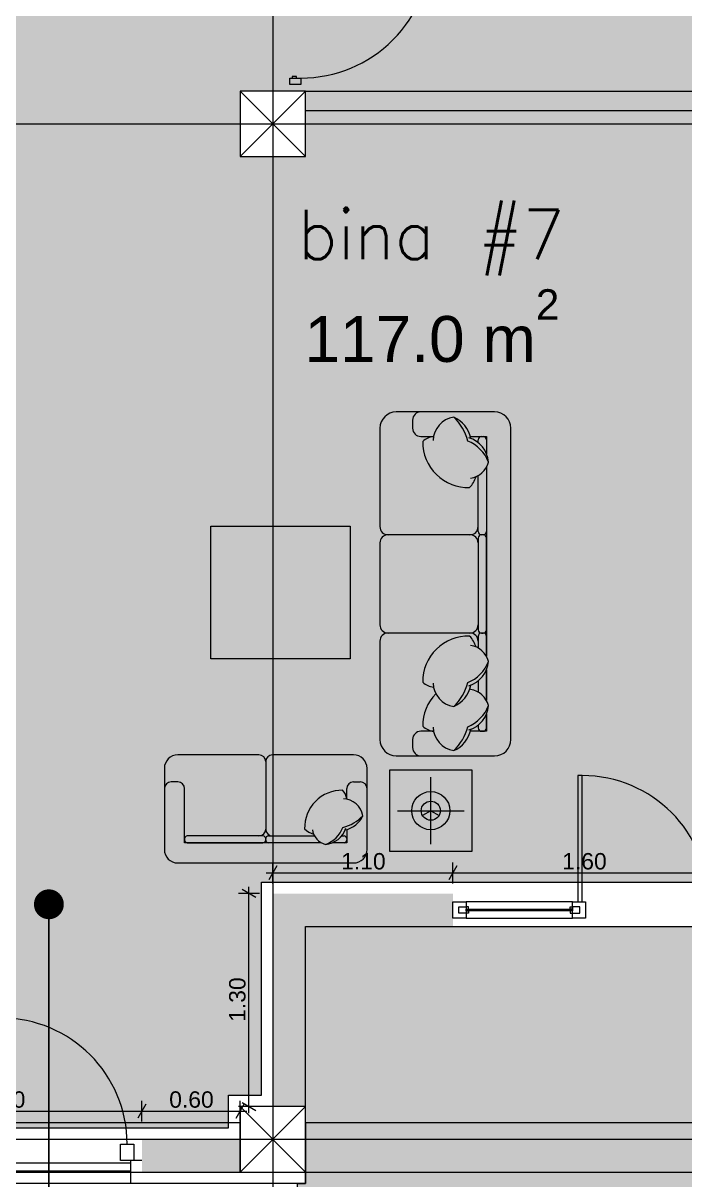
# Model space of a CAD drawing. Header units: millimetres. Extents: x 475616349 to 476941521, y 4620115302 to 4621446928.
# Drawn here: x 476530713 to 476534754, y 4620516858 to 4620523921 of the extents above; entities that cross this region are included whole.
import ezdxf

# ---------------------------------------------------------------- set-up
doc = ezdxf.new("R2010")
doc.units = ezdxf.units.MM
doc.header["$MEASUREMENT"] = 0
doc.set_wipeout_variables(frame=1)
doc.linetypes.add('Wipeout_Contour', pattern=[1000, 0, -1000])
for name, color, linetype, lineweight in [('2D Drafting - General_Pen_No__1_Pen_No__7', 7, 'Continuous', 0), ('2D Drafting - General_Pen_No__250_Pen_No__2_Pen_No__7', 7, 'Continuous', 0), ('2D Drafting - General_Pen_No__250_Pen_No__7_Pen_No__250', 7, 'Continuous', 0), ('2D Drafting - General_Pen_No__250_Pen_No__7_Pen_No__7', 7, 'Continuous', 0), ('2D Drafting - General_Pen_No__7_Pen_No__250', 7, 'Continuous', 0), ('2D Drafting - General_Pen_No__7_Pen_No__7_Pen_No__7', 7, 'Continuous', 0), ('Annotation - Text_Pen_No__7_Pen_No__142', 142, 'Continuous', 0), ('Doors_Pen_No__7_Pen_No__7_Pen_No__7', 7, 'Continuous', 0), ('G-Anno-Nplt_Pen_No__142', 142, 'Continuous', 0), ('G-Anno-Nplt_Pen_No__151', 151, 'Continuous', 0), ('G-Anno-Nplt_Pen_No__255', 255, 'Continuous', 0), ('G-Anno-Nplt_Pen_No__4', 7, 'Continuous', 0), ('kar-panjara_Pen_No__7_Pen_No__7_Pen_No__7', 7, 'Continuous', 0), ('New_0_Pen_No__7', 7, 'Continuous', 0), ('New_2D Drafting - General_Pen_No__2_Pen_No__250', 7, 'Continuous', 0), ('New_reg_nak_Pen_No__250', 7, 'Continuous', 0), ('New_reg_nak_Pen_No__7', 7, 'Continuous', 0), ('New_zoma_Pen_No__1', 1, 'Continuous', 0), ('New_zoma_Pen_No__4', 7, 'Continuous', 0), ('New_zoma_Pen_No__7', 7, 'Continuous', 0), ('zoma_Pen_No__5_Pen_No__5', 5, 'Continuous', 0)]:
    doc.layers.add(name, color=color, linetype=linetype, lineweight=lineweight)
doc.layers.add('New_zoma', color=7, linetype='Continuous')
doc.styles.add('GENERATED_STYLE_1', font='arial.ttf')
doc.dimstyles.new('GENERATED_STYLE__18', dxfattribs={"dimtxt": 100, "dimasz": 64.421331, "dimexe": 0.18, "dimexo": 3, "dimgap": 0.09, "dimtad": 1, "dimtih": 1, "dimtoh": 1, "dimlfac": 0.001, "dimzin": 0, "dimdsep": 46, "dimtxsty": 'GENERATED_STYLE_1', "dimblk": 'ARROWHEAD_2', "dimblk1": 'ARROWHEAD_2', "dimblk2": 'ARROWHEAD_2', "dimcen": 0.09, "dimclrd": 7, "dimclre": 7, "dimclrt": 7, "dimadec": 0, "dimazin": 0, "dimtfac": 1, "dimtdec": 4, "dimtmove": 0, "dimatfit": 3, "dimfxl": 1, "dimtolj": 1, "dimtzin": 0, "dimarcsym": 0})
doc.dimstyles.new('GENERATED_STYLE__19', dxfattribs={"dimtxt": 100, "dimasz": 64.421331, "dimexe": 0.18, "dimexo": 3, "dimgap": 0.09, "dimtad": 1, "dimlfac": 0.001, "dimzin": 0, "dimdsep": 46, "dimtxsty": 'GENERATED_STYLE_1', "dimblk": 'ARROWHEAD_2', "dimblk1": 'ARROWHEAD_2', "dimblk2": 'ARROWHEAD_2', "dimcen": 0.09, "dimclrd": 7, "dimclre": 7, "dimclrt": 7, "dimadec": 0, "dimazin": 0, "dimtfac": 1, "dimtdec": 4, "dimtmove": 0, "dimatfit": 3, "dimfxl": 1, "dimtolj": 1, "dimtzin": 0, "dimarcsym": 0})
doc.dimstyles.new('GENERATED_STYLE__47', dxfattribs={"dimtxt": 0.18, "dimasz": 364.8, "dimexe": 0.18, "dimexo": 0.0625, "dimgap": 0.09, "dimtad": 0, "dimtih": 1, "dimtoh": 1, "dimdec": 4, "dimzin": 0, "dimdsep": 46, "dimcen": 0.09, "dimadec": 0, "dimazin": 0, "dimtfac": 1, "dimtdec": 4, "dimtmove": 0, "dimatfit": 3, "dimldrblk": 'ARROWHEAD_11', "dimfxl": 1, "dimtolj": 1, "dimtzin": 0, "dimarcsym": 0})
doc.dimstyles.new('GENERATED_STYLE__53', dxfattribs={"dimtxt": 279.999995, "dimasz": 64.421331, "dimexe": 0.18, "dimexo": 3, "dimgap": 0.09, "dimtad": 1, "dimlfac": 0.001, "dimzin": 0, "dimdsep": 46, "dimtxsty": 'GENERATED_STYLE_1', "dimblk": 'ARROWHEAD_2', "dimblk1": 'ARROWHEAD_2', "dimblk2": 'ARROWHEAD_2', "dimcen": 0.09, "dimclrd": 1, "dimclre": 1, "dimclrt": 1, "dimadec": 0, "dimazin": 0, "dimtfac": 1, "dimtdec": 4, "dimtmove": 2, "dimatfit": 3, "dimfxl": 1, "dimtolj": 1, "dimtzin": 0, "dimarcsym": 0})

# ---------------------------------------------------------------- blocks, each defined once
blk = doc.blocks.new('*D1954', base_point=(476577134.1, 4620325125.7))
at = {"layer": 'New_zoma_Pen_No__4', "color": 7, "linetype": 'Continuous', "lineweight": 0, "transparency": 16777216}
for p, q in [((476529738.4, 4620517213.5), (476529738.4, 4620517340.6)), ((476531438.4, 4620517213.5), (476531438.4, 4620517340.6)), ((476529762.8, 4620517319.5), (476529713.9, 4620517234.7)), ((476529738.4, 4620517277.1), (476531438.4, 4620517277.1)), ((476531462.8, 4620517319.5), (476531413.9, 4620517234.7))]:
    blk.add_line(p, q, dxfattribs=at)
at = {"layer": 'New_zoma_Pen_No__7', "color": 7, "lineweight": 0, "transparency": 16777216, "insert": (476530455.3, 4620517297.1), "char_height": 100, "attachment_point": 7, "style": 'GENERATED_STYLE_1'}
blk.add_mtext('\\A1;{\\pql;\\fArial|b0|i0|c0|p34;1.70}', dxfattribs=at)
blk = doc.blocks.new('ARROWHEAD_2')
at = {"color": 0, "linetype": 'Continuous', "lineweight": 0}
for p, q in [((0, 0), (-1, 0)), ((-0.38, -0.66), (0.38, 0.66))]:
    blk.add_line(p, q, dxfattribs=at)
blk = doc.blocks.new('*D1955', base_point=(476577134.1, 4620325125.7))
at = {"layer": 'New_zoma_Pen_No__4', "color": 7, "linetype": 'Continuous', "lineweight": 0, "transparency": 16777216}
for p, q in [((476531438.4, 4620517213.5), (476531438.4, 4620517340.6)), ((476532038.4, 4620517213.5), (476532038.4, 4620517340.6)), ((476531462.8, 4620517319.5), (476531413.9, 4620517234.7)), ((476531438.4, 4620517277.1), (476532038.4, 4620517277.1)), ((476532013.9, 4620517234.7), (476532062.8, 4620517319.5)), ((476532038.4, 4620517277.1), (476532079.8, 4620517277.1))]:
    blk.add_line(p, q, dxfattribs=at)
at = {"layer": 'New_zoma_Pen_No__7', "color": 7, "lineweight": 0, "transparency": 16777216, "insert": (476531605.3, 4620517297.1), "char_height": 100, "attachment_point": 7, "style": 'GENERATED_STYLE_1'}
blk.add_mtext('\\A1;{\\pql;\\fArial|b0|i0|c0|p34;0.60}', dxfattribs=at)
blk = doc.blocks.new('*D1956', base_point=(476577134.1, 4620325125.7))
at = {"layer": 'New_zoma_Pen_No__4', "color": 7, "linetype": 'Continuous', "lineweight": 0, "transparency": 16777216}
for p, q in [((476532156, 4620518605.7), (476532028.8, 4620518605.7)), ((476532134.8, 4620518581.3), (476532050, 4620518630.2)), ((476532092.4, 4620518605.7), (476532092.4, 4620518647.2)), ((476532092.4, 4620517305.7), (476532092.4, 4620518605.7)), ((476532156, 4620517305.7), (476532028.8, 4620517305.7)), ((476532050, 4620517330.2), (476532134.8, 4620517281.3)), ((476532092.4, 4620517264.3), (476532092.4, 4620517305.7))]:
    blk.add_line(p, q, dxfattribs=at)
at = {"layer": 'New_zoma_Pen_No__7', "color": 7, "lineweight": 0, "transparency": 16777216, "insert": (476532072.4, 4620517822.7), "char_height": 100, "attachment_point": 7, "rotation": 90, "style": 'GENERATED_STYLE_1'}
blk.add_mtext('\\A1;{\\pql;\\fArial|b0|i0|c0|p34;1.30}', dxfattribs=at)
blk = doc.blocks.new('*D1957', base_point=(476577134.1, 4620325125.7))
at = {"layer": 'New_zoma_Pen_No__4', "color": 7, "linetype": 'Continuous', "lineweight": 0, "transparency": 16777216}
for p, q in [((476532262.8, 4620518774.4), (476532213.9, 4620518689.6)), ((476532238.4, 4620518668.4), (476532238.4, 4620518795.6)), ((476533362.5, 4620518774.4), (476533313.6, 4620518689.6)), ((476533338.1, 4620518668.4), (476533338.1, 4620518795.6)), ((476532196.9, 4620518732), (476532238.4, 4620518732)), ((476532238.4, 4620518732), (476533338.1, 4620518732))]:
    blk.add_line(p, q, dxfattribs=at)
at = {"layer": 'New_zoma_Pen_No__7', "color": 7, "lineweight": 0, "transparency": 16777216, "insert": (476532655.2, 4620518752), "char_height": 100, "attachment_point": 7, "style": 'GENERATED_STYLE_1'}
blk.add_mtext('\\A1;{\\pql;\\fArial|b0|i0|c0|p34;1.10}', dxfattribs=at)
blk = doc.blocks.new('*D1958', base_point=(476577134.1, 4620325125.7))
at = {"layer": 'New_zoma_Pen_No__4', "color": 7, "linetype": 'Continuous', "lineweight": 0, "transparency": 16777216}
for p, q in [((476533362.5, 4620518774.4), (476533313.6, 4620518689.6)), ((476533338.1, 4620518668.4), (476533338.1, 4620518795.6)), ((476534962.5, 4620518774.4), (476534913.6, 4620518689.6)), ((476534938.1, 4620518668.4), (476534938.1, 4620518795.6)), ((476533338.1, 4620518732), (476534938.1, 4620518732))]:
    blk.add_line(p, q, dxfattribs=at)
at = {"layer": 'New_zoma_Pen_No__7', "color": 7, "lineweight": 0, "transparency": 16777216, "insert": (476534005, 4620518752), "char_height": 100, "attachment_point": 7, "style": 'GENERATED_STYLE_1'}
blk.add_mtext('\\A1;{\\pql;\\fArial|b0|i0|c0|p34;1.60}', dxfattribs=at)
blk = doc.blocks.new('ARROWHEAD_11')
at = {"color": 0, "linetype": 'Continuous', "lineweight": 0}
blk.add_line((0, 0), (-1, 0), dxfattribs=at)
at = {"color": 0, "linetype": 'Continuous', "lineweight": 0, "const_width": 0.25, "flags": 128}
blk.add_lwpolyline([(-0.125, 0, 1), (0.125, 0, 1)], format="xyb", close=True, dxfattribs=at)
blk = doc.blocks.new('*D2349', base_point=(476577134.1, 4620325125.7))
at = {"layer": 'New_zoma_Pen_No__1', "color": 1, "linetype": 'Continuous', "lineweight": 0, "transparency": 16777216}
for p, q in [((476539380.9, 4620516881.3), (476539296.1, 4620516930.2)), ((476539338.5, 4620516905.7), (476539338.5, 4620516947.2)), ((476539402.1, 4620516905.7), (476539274.9, 4620516905.7)), ((476539338.5, 4620510906.4), (476539338.5, 4620516905.7)), ((476539296.1, 4620510930.9), (476539380.9, 4620510882)), ((476539402.1, 4620510906.4), (476539274.9, 4620510906.4)), ((476539338.5, 4620510865), (476539338.5, 4620510906.4))]:
    blk.add_line(p, q, dxfattribs=at)
at = {"color": 254, "linetype": 'Wipeout_Contour', "lineweight": 0, "ltscale": 18580095558.8587, "transparency": 16777216}
blk.add_wipeout([(476539332.5, 4620514417), (476539332.5, 4620515261.9), (476538952.5, 4620515261.9), (476538952.5, 4620514417)], dxfattribs=at).dxf.layer = 'New_zoma'
at = {"layer": 'New_zoma_Pen_No__1', "color": 1, "lineweight": 0, "transparency": 16777216, "insert": (476539282.5, 4620514467), "char_height": 280, "attachment_point": 7, "rotation": 90, "style": 'GENERATED_STYLE_1'}
blk.add_mtext('\\A1;{\\pql;\\fArial|b0|i0|c0|p34;6.00}', dxfattribs=at)

msp = doc.modelspace()

# ---------------------------------------------------------------- hatches: boundary and pattern name
at = {"layer": '2D Drafting - General_Pen_No__250_Pen_No__2_Pen_No__7', "linetype": 'Continuous', "lineweight": 0}
msp.add_hatch(color=7, dxfattribs=at).paths.add_polyline_path([(476532338.642, 4620523546.027), (476532338.642, 4620523505.72), (476532438.366, 4620523505.72), (476532438.366, 4620523546.027)])
at = {"layer": '2D Drafting - General_Pen_No__250_Pen_No__7_Pen_No__7', "linetype": 'Continuous', "lineweight": 0}
for points in [[(476538218.178, 4620523505.72), (476538218.178, 4620523385.72), (476532438.366, 4620523385.72), (476532438.366, 4620523505.72)], [(476532238.366, 4620518605.72), (476532438.366, 4620518605.72), (476532438.366, 4620517305.72), (476532238.366, 4620517305.72)], [(476532438.366, 4620518405.72), (476533338.07, 4620518405.72), (476533338.07, 4620518605.72), (476532438.366, 4620518605.72)], [(476531438.376, 4620516905.72), (476531438.376, 4620517105.72), (476532038.366, 4620517105.72), (476532038.366, 4620516905.72)]]:
    msp.add_hatch(color=7, dxfattribs=at).paths.add_polyline_path(points)
at = {"layer": 'G-Anno-Nplt_Pen_No__151', "linetype": 'Continuous', "lineweight": 0, "true_color": 0x1f2f3f}
h = msp.add_hatch(color=169, dxfattribs=at)
h.paths.add_polyline_path([(476525438.366, 4620523505.72), (476525538.366, 4620523505.72), (476525538.366, 4620523105.72), (476525508.366, 4620523105.72), (476525438.366, 4620523105.72), (476525438.366, 4620521964.932), (476525508.366, 4620521964.932), (476525508.366, 4620517375.72), (476525608.366, 4620517375.72), (476525608.366, 4620517175.721), (476531968.366, 4620517175.721), (476531968.366, 4620517375.72), (476532168.366, 4620517375.72), (476532168.366, 4620518675.72), (476539068.366, 4620518675.72), (476539068.366, 4620523035.72), (476538148.178, 4620523035.72), (476538148.178, 4620523575.72), (476539068.366, 4620523575.72), (476539068.366, 4620526535.72), (476538868.366, 4620526535.72), (476538868.366, 4620526638.978), (476532508.366, 4620526638.978), (476532508.366, 4620526535.72), (476532208.296, 4620526535.72), (476532208.296, 4620526238.978), (476531228.178, 4620526238.978), (476531228.178, 4620526638.978), (476528184.719, 4620526638.978), (476528184.719, 4620526708.978), (476526278.554, 4620526708.978), (476526278.554, 4620526308.978), (476525438.366, 4620526308.978)])
h.paths.add_polyline_path([(476532038.366, 4620523105.72), (476532438.366, 4620523105.72), (476532438.366, 4620523505.72), (476532038.366, 4620523505.72)], flags=0)
at = {"layer": 'G-Anno-Nplt_Pen_No__255', "linetype": 'Continuous', "lineweight": 0, "true_color": 0x3f3f3f}
msp.add_hatch(color=250, dxfattribs=at).paths.add_polyline_path([(476532388.366, 4620515705.721), (476532388.366, 4620516835.72), (476532438.366, 4620516835.72), (476532438.366, 4620518405.72), (476539138.366, 4620518405.72), (476539138.366, 4620517305.72), (476538938.366, 4620517305.72), (476538938.366, 4620516905.72), (476538288.366, 4620516905.72), (476538238.365, 4620516905.72), (476538238.365, 4620516835.73), (476538288.366, 4620516835.73), (476538288.366, 4620515705.771)])

# ---------------------------------------------------------------- linework, layer by layer
at = {"layer": '2D Drafting - General_Pen_No__1_Pen_No__7', "color": 7, "linetype": 'Continuous', "lineweight": 0}
for p, q in [((476532438.366, 4620523105.72), (476532038.366, 4620523505.72)), ((476532038.366, 4620523105.72), (476532438.366, 4620523505.72)), ((476532438.366, 4620516905.72), (476532038.366, 4620517305.72)), ((476532038.366, 4620516905.72), (476532438.366, 4620517305.72))]:
    msp.add_line(p, q, dxfattribs=at)
at = {"layer": '2D Drafting - General_Pen_No__1_Pen_No__7', "color": 7, "linetype": 'Continuous', "lineweight": 0, "flags": 128}
for points in [[(476532038.366, 4620523105.72), (476532438.366, 4620523105.72), (476532438.366, 4620523505.72), (476532038.366, 4620523505.72)], [(476532038.366, 4620516905.72), (476532438.366, 4620516905.72), (476532438.366, 4620517305.72), (476532038.366, 4620517305.72)], [(476525538.366, 4620516905.72), (476532038.366, 4620516905.72), (476532038.366, 4620517205.72), (476525538.366, 4620517205.72)], [(476532438.366, 4620516905.72), (476538938.366, 4620516905.72), (476538938.366, 4620517205.72), (476532438.366, 4620517205.72)]]:
    msp.add_lwpolyline(points, close=True, dxfattribs=at)
at = {"layer": '2D Drafting - General_Pen_No__250_Pen_No__7_Pen_No__250', "color": 7, "linetype": 'Continuous', "lineweight": 0, "flags": 128}
msp.add_lwpolyline([(476538218.178, 4620523505.72), (476538218.178, 4620523385.72), (476532438.366, 4620523385.72), (476532438.366, 4620523505.72)], close=True, dxfattribs=at)
at = {"layer": '2D Drafting - General_Pen_No__7_Pen_No__250', "color": 7, "linetype": 'Continuous', "lineweight": 0, "flags": 128}
msp.add_lwpolyline([(476531438.376, 4620516976.042), (476531368.361, 4620516976.044), (476531368.368, 4620516835.916)], dxfattribs=at)
at = {"layer": '2D Drafting - General_Pen_No__7_Pen_No__7_Pen_No__7', "color": 7, "linetype": 'Continuous', "lineweight": 0, "flags": 128}
msp.add_lwpolyline([(476533418.079, 4620518455.634), (476534068.079, 4620518455.663), (476534068.074, 4620518555.602), (476533418.074, 4620518555.573)], close=True, dxfattribs=at)
at = {"layer": '2D Drafting - General_Pen_No__7_Pen_No__7_Pen_No__7', "color": 7, "linetype": 'Continuous', "lineweight": 0}
for centre, radius, start, end in [((476532409.935, 4620524379.849), 794.311, 269.9983197, 0), ((476534127.763, 4620518555.615), 770.311, 0.005711, 90.0025313), ((476530578.048, 4620517075.976), 770.311, 0.005711, 90.0025313)]:
    msp.add_arc(centre, radius, start, end, dxfattribs=at)
at = {"layer": 'Doors_Pen_No__7_Pen_No__7_Pen_No__7', "color": 7, "linetype": 'Continuous', "lineweight": 0, "flags": 128}
for points in [[(476532342.179, 4620523546.027), (476532342.179, 4620523585.538), (476532409.912, 4620523585.538), (476532409.912, 4620523546.027)], [(476532356.579, 4620523594.427), (476532356.579, 4620523585.538), (476532383.246, 4620523585.538), (476532383.246, 4620523594.427)], [(476534101.097, 4620518555.614), (476534127.763, 4620518555.615), (476534127.729, 4620519325.926), (476534101.063, 4620519325.925)]]:
    msp.add_lwpolyline(points, close=True, dxfattribs=at)
at = {"layer": 'G-Anno-Nplt_Pen_No__4', "color": 7, "linetype": 'Continuous', "lineweight": 0, "flags": 128}
msp.add_lwpolyline([(476525608.366, 4620517175.721), (476531968.366, 4620517175.721), (476531968.366, 4620517375.72), (476532168.366, 4620517375.72), (476532168.366, 4620518675.72), (476539068.366, 4620518675.72), (476539068.366, 4620523035.72), (476538148.178, 4620523035.72), (476538148.178, 4620523575.72), (476539068.366, 4620523575.72), (476539068.366, 4620526535.72), (476538868.366, 4620526535.72), (476538868.366, 4620526638.978), (476532508.366, 4620526638.978), (476532508.366, 4620526535.72), (476532208.296, 4620526535.72), (476532208.296, 4620526238.978), (476531228.178, 4620526238.978), (476531228.178, 4620526638.978), (476528184.719, 4620526638.978)], dxfattribs=at)
for points in [[(476532038.366, 4620523105.72), (476532438.366, 4620523105.72), (476532438.366, 4620523505.72), (476532038.366, 4620523505.72)], [(476532388.366, 4620515705.721), (476532388.366, 4620516835.72), (476532438.366, 4620516835.72), (476532438.366, 4620518405.72), (476539138.366, 4620518405.72), (476539138.366, 4620517305.72), (476538938.366, 4620517305.72), (476538938.366, 4620516905.72), (476538288.366, 4620516905.72), (476538238.365, 4620516905.72), (476538238.365, 4620516835.73), (476538288.366, 4620516835.73), (476538288.366, 4620515705.771)]]:
    msp.add_lwpolyline(points, close=True, dxfattribs=at)
at = {"layer": 'kar-panjara_Pen_No__7_Pen_No__7_Pen_No__7', "color": 7, "linetype": 'Continuous', "lineweight": 0, "flags": 128}
for points in [[(476533418.079, 4620518455.634), (476533338.079, 4620518455.631), (476533338.074, 4620518555.631), (476533418.074, 4620518555.634)], [(476534148.079, 4620518455.605), (476534068.079, 4620518455.602), (476534068.074, 4620518555.602), (476534148.074, 4620518555.605)], [(476533373.076, 4620518525.571), (476533418.076, 4620518525.573), (476533418.076, 4620518510.573), (476533418.077, 4620518500.573), (476533433.077, 4620518500.574), (476533433.078, 4620518485.574), (476533373.078, 4620518485.571)], [(476533433.076, 4620518525.574), (476533418.076, 4620518525.573), (476533418.076, 4620518510.573), (476533433.076, 4620518510.574)], [(476533418.076, 4620518510.573), (476534068.076, 4620518510.602), (476534068.077, 4620518500.602), (476533418.077, 4620518500.573)], [(476534053.076, 4620518525.601), (476534068.076, 4620518525.602), (476534068.076, 4620518510.602), (476534053.076, 4620518510.601)], [(476534113.076, 4620518525.604), (476534068.076, 4620518525.602), (476534068.076, 4620518510.602), (476534068.077, 4620518500.602), (476534053.077, 4620518500.601), (476534053.078, 4620518485.601), (476534113.078, 4620518485.604)], [(476531388.363, 4620516976.044), (476531308.363, 4620516976.041), (476531308.359, 4620517076.041), (476531388.359, 4620517076.044)]]:
    msp.add_lwpolyline(points, close=True, dxfattribs=at)
at = {"layer": 'New_0_Pen_No__7', "color": 7, "linetype": 'Continuous', "lineweight": 0}
for p, q in [((476533591.893, 4620521546.985), (476532991.893, 4620521546.985)), ((476532891.893, 4620521446.985), (476532891.893, 4620520846.985)), ((476533091.893, 4620521496.985), (476533091.893, 4620521446.985)), ((476533691.893, 4620519546.985), (476533691.893, 4620521446.985)), ((476533141.893, 4620521396.985), (476533219.361, 4620521396.985)), ((476533443.631, 4620521396.985), (476533541.893, 4620521396.985)), ((476533491.893, 4620521358.829), (476533491.893, 4620521376.985)), ((476533511.893, 4620521396.985), (476533521.893, 4620521396.985)), ((476533541.893, 4620521396.985), (476533541.893, 4620521291.799)), ((476533541.893, 4620521376.985), (476533541.893, 4620521291.799)), ((476533491.893, 4620520816.985), (476533491.893, 4620521158.27)), ((476533541.893, 4620521208.617), (476533541.893, 4620520054.701)), ((476533541.893, 4620521208.617), (476533541.893, 4620520816.985)), ((476533441.893, 4620520796.985), (476532941.893, 4620520796.985)), ((476533521.893, 4620520796.985), (476533511.893, 4620520796.985)), ((476533521.893, 4620520796.985), (476533511.893, 4620520796.985)), ((476532891.893, 4620520746.985), (476532891.893, 4620520246.985)), ((476533491.893, 4620520776.985), (476533491.893, 4620520216.985)), ((476533541.893, 4620520216.985), (476533541.893, 4620520776.985)), ((476533441.893, 4620520196.985), (476532941.893, 4620520196.985)), ((476533491.893, 4620520176.985), (476533491.893, 4620520105.048)), ((476533511.893, 4620520196.985), (476533521.893, 4620520196.985)), ((476533521.893, 4620520196.985), (476533511.893, 4620520196.985)), ((476533541.893, 4620520054.701), (476533541.893, 4620520176.985)), ((476532891.893, 4620520146.985), (476532891.893, 4620519546.985)), ((476533541.893, 4620519971.519), (476533541.893, 4620519785.353)), ((476533541.893, 4620519785.353), (476533541.893, 4620519971.519)), ((476533491.893, 4620519904.489), (476533491.893, 4620519835.7)), ((476533541.893, 4620519616.985), (476533541.893, 4620519702.171)), ((476533541.893, 4620519702.171), (476533541.893, 4620519596.985)), ((476533219.361, 4620519596.985), (476533141.893, 4620519596.985)), ((476533541.893, 4620519596.985), (476533443.631, 4620519596.985)), ((476533491.893, 4620519635.141), (476533491.893, 4620519616.985)), ((476533511.893, 4620519596.985), (476533521.893, 4620519596.985)), ((476533091.893, 4620519546.985), (476533091.893, 4620519496.985)), ((476532153.238, 4620519452.888), (476531658.238, 4620519452.888)), ((476532194.488, 4620519411.638), (476532194.488, 4620518999.138)), ((476532730.738, 4620519452.888), (476532235.738, 4620519452.888)), ((476532991.893, 4620519446.985), (476533591.893, 4620519446.985)), ((476531575.738, 4620519370.388), (476531575.738, 4620518875.388)), ((476532813.238, 4620518875.388), (476532813.238, 4620519370.388)), ((476532952.678, 4620519361.985), (476533452.678, 4620519361.985)), ((476532952.678, 4620518861.985), (476532952.678, 4620519361.985)), ((476533202.678, 4620518907.818), (476533202.678, 4620519316.152)), ((476533452.678, 4620519361.985), (476533452.678, 4620518861.985)), ((476531658.238, 4620519287.888), (476531616.988, 4620519287.888)), ((476531658.238, 4620519287.888), (476531616.988, 4620519287.888)), ((476531699.488, 4620518916.638), (476531699.488, 4620519246.638)), ((476531699.488, 4620518916.638), (476531699.488, 4620519246.638)), ((476532689.488, 4620519182.727), (476532689.488, 4620519246.638)), ((476532730.738, 4620519287.888), (476532771.988, 4620519287.888)), ((476532998.512, 4620519111.985), (476533406.845, 4620519111.985)), ((476533202.678, 4620519111.985), (476533152.16, 4620519082.818)), ((476533202.678, 4620519111.985), (476533253.197, 4620519082.818)), ((476532689.488, 4620518997.704), (476532689.488, 4620518916.638)), ((476531699.488, 4620518941.388), (476531699.488, 4620518933.138)), ((476532534.085, 4620518916.638), (476531699.488, 4620518916.638)), ((476532534.085, 4620518916.638), (476531699.488, 4620518916.638)), ((476532177.988, 4620518957.888), (476531715.988, 4620518957.888)), ((476531715.988, 4620518916.638), (476532177.988, 4620518916.638)), ((476532194.488, 4620518933.138), (476532194.488, 4620518941.388)), ((476532194.488, 4620518933.138), (476532194.488, 4620518941.388)), ((476532210.988, 4620518957.888), (476532492.549, 4620518957.888)), ((476532534.085, 4620518916.638), (476532210.988, 4620518916.638)), ((476532672.988, 4620518916.638), (476532602.71, 4620518916.638)), ((476532689.488, 4620518916.638), (476532602.71, 4620518916.638)), ((476532658.01, 4620518957.888), (476532672.988, 4620518957.888)), ((476532689.488, 4620518941.388), (476532689.488, 4620518933.138)), ((476533452.678, 4620518861.985), (476532952.678, 4620518861.985)), ((476531658.238, 4620518792.888), (476532730.738, 4620518792.888))]:
    msp.add_line(p, q, dxfattribs=at)
msp.add_lwpolyline([(476532709.92, 4620520038.804), (476531859.92, 4620520038.804), (476531859.92, 4620520848.804), (476532709.92, 4620520848.804)], close=True, dxfattribs=at)
for radius in [116.667, 58.333]:
    msp.add_circle((476533202.678, 4620519111.985), radius, dxfattribs=at)
for centre, radius, start, end in [((476532991.893, 4620521446.985), 100, 90, 180), ((476533141.893, 4620521496.985), 50, 90, 180), ((476533366.965, 4620521366.456), 150.728, 99.3928458, 177.9328276), ((476533272.341, 4620521352.684), 176.927, 10.6386667, 66.6848495), ((476533143.426, 4620521299.851), 293.149, 13.6491609, 47.2632291), ((476533591.893, 4620521446.985), 100, 0, 90), ((476533141.893, 4620521446.985), 50, 180, 270), ((476533431.43, 4620521363.352), 278.124, 179.4210677, 271.7149849), ((476533231.785, 4620521284.592), 113.183, 96.2902505, 133.8883997), ((476533347.09, 4620521163.592), 220.903, 20.2593805, 68.4317471), ((476533384.593, 4620521226.627), 170.267, 4.5331782, 72.7286376), ((476533511.893, 4620521376.985), 20, 90, 180), ((476533521.893, 4620521376.985), 20, 0, 90), ((476533427.857, 4620521271.866), 130.403, 277.7680215, 345.8936064), ((476533324.387, 4620521198.701), 161.732, 315.5055259, 343.2207214), ((476532941.893, 4620520846.985), 50, 180, 270), ((476532941.893, 4620520746.985), 50, 90, 180), ((476533441.893, 4620520846.985), 50, 270, 0), ((476533441.893, 4620520746.985), 50, 0, 90), ((476533511.893, 4620520816.985), 20, 180, 270), ((476533511.893, 4620520776.985), 20, 90, 180), ((476533521.893, 4620520816.985), 20, 270, 0), ((476533521.893, 4620520776.985), 20, 0, 90), ((476532941.893, 4620520246.985), 50, 180, 270), ((476533441.893, 4620520246.985), 50, 270, 0), ((476532941.893, 4620520146.985), 50, 90, 180), ((476533431.43, 4620519899.966), 278.124, 88.2850157, 180.5789328), ((476533324.387, 4620520064.617), 161.732, 16.7792795, 44.4944748), ((476533441.893, 4620520146.985), 50, 0, 90), ((476533511.893, 4620520216.985), 20, 180, 270), ((476533511.893, 4620520176.985), 20, 90, 180), ((476533521.893, 4620520216.985), 20, 270, 0), ((476533521.893, 4620520176.985), 20, 0, 90), ((476533427.857, 4620519991.451), 130.403, 14.1063946, 82.2319792), ((476533347.09, 4620520099.726), 220.903, 291.5682536, 339.7406203), ((476533384.593, 4620520036.691), 170.267, 287.271363, 355.4668226), ((476533231.785, 4620519978.726), 113.183, 226.1116011, 263.7097503), ((476533366.965, 4620519896.862), 150.728, 182.0671728, 260.6071548), ((476533143.426, 4620519963.467), 293.149, 312.7367715, 346.3508397), ((476533272.341, 4620519910.634), 176.927, 293.3151511, 349.3613339), ((476533431.43, 4620519630.618), 278.124, 135.2882677, 180.5789328), ((476533427.857, 4620519722.103), 130.403, 14.1063945, 82.2319792), ((476533347.09, 4620519830.378), 220.903, 291.5682535, 339.7406203), ((476533384.593, 4620519767.343), 170.267, 287.271363, 355.4668226), ((476533141.893, 4620519546.985), 50, 90, 180), ((476533231.785, 4620519709.378), 113.183, 226.1116003, 263.7097497), ((476533366.965, 4620519627.514), 150.728, 182.0671728, 260.6071548), ((476533143.426, 4620519694.118), 293.149, 312.7367715, 346.3508397), ((476533272.341, 4620519641.286), 176.927, 293.3151511, 349.3613339), ((476533511.893, 4620519616.985), 20, 180, 270), ((476533521.893, 4620519616.985), 20, 270, 0), ((476532991.893, 4620519546.985), 100, 180, 270), ((476533591.893, 4620519546.985), 100, 270, 0), ((476533141.893, 4620519496.985), 50, 180, 270), ((476531658.238, 4620519370.388), 82.5, 90, 180), ((476532152.561, 4620519410.961), 41.933, 0.925972, 89.0740286), ((476532235.738, 4620519411.638), 41.25, 90, 180), ((476532730.738, 4620519370.388), 82.5, 0, 90), ((476531616.988, 4620519246.638), 41.25, 90, 180), ((476531616.988, 4620519246.638), 41.25, 90, 180), ((476531658.238, 4620519246.638), 41.25, 0, 90), ((476531658.238, 4620519246.638), 41.25, 0, 90), ((476532730.738, 4620519246.638), 41.25, 90, 180), ((476532771.988, 4620519246.638), 41.25, 0, 90), ((476532661.741, 4620519007.771), 229.452, 89.4210676, 181.714985), ((476532596.764, 4620519172.478), 93.376, 6.2902508, 43.8883999), ((476532664.302, 4620519060.954), 124.351, 9.3928454, 87.9328279), ((476532609.353, 4620519245.374), 241.848, 283.6491609, 317.2632291), ((476532652.94, 4620519139.019), 145.965, 280.6386667, 336.6848492), ((476532153.238, 4620518999.138), 41.25, 270, 0), ((476532235.738, 4620518999.138), 41.25, 180, 270), ((476532525.904, 4620519096.081), 133.429, 225.5055263, 253.2207217), ((476532586.266, 4620519010.719), 107.582, 187.7680216, 255.8936059), ((476532496.939, 4620519077.351), 182.245, 290.2593802, 338.4317468), ((476532548.943, 4620519046.411), 140.47, 274.5331778, 342.7286374), ((476531715.988, 4620518941.388), 16.5, 90, 180), ((476531715.988, 4620518933.138), 16.5, 180, 270), ((476532177.988, 4620518941.388), 16.5, 0, 90), ((476532177.988, 4620518933.138), 16.5, 270, 0), ((476532210.988, 4620518941.388), 16.5, 90, 180), ((476532210.988, 4620518933.138), 16.5, 180, 270), ((476532672.988, 4620518941.388), 16.5, 0, 90), ((476532672.988, 4620518933.138), 16.5, 270, 0), ((476531658.238, 4620518875.388), 82.5, 180, 270), ((476532730.738, 4620518875.388), 82.5, 270, 0)]:
    msp.add_arc(centre, radius, start, end, dxfattribs=at)
at = {"layer": 'New_reg_nak_Pen_No__250', "color": 7, "linetype": 'Continuous', "lineweight": 0, "flags": 128}
msp.add_lwpolyline([(476531368.362, 4620516961.981), (476531368.362, 4620516912.033), (476529808.391, 4620516912.033), (476529808.391, 4620516961.981)], close=True, dxfattribs=at)
at = {"layer": 'New_reg_nak_Pen_No__7', "color": 7, "linetype": 'Continuous', "lineweight": 0, "flags": 128}
msp.add_lwpolyline([(476532438.366, 4620516905.72), (476532438.366, 4620516835.72), (476525138.366, 4620516835.72), (476525138.366, 4620516905.72)], dxfattribs=at)
at = {"layer": 'zoma_Pen_No__5_Pen_No__5', "color": 5, "linetype": 'Continuous', "lineweight": 0}
for p, q in [((476532238.366, 4620537415.317), (476532238.366, 4620512704.511)), ((476493657.815, 4620523305.72), (476543544.196, 4620523305.72)), ((476493657.815, 4620523305.72), (476543544.196, 4620523305.72)), ((476525338.366, 4620517105.72), (476543612.819, 4620517105.72))]:
    msp.add_line(p, q, dxfattribs=at)

# ---------------------------------------------------------------- texts
at = {"layer": 'Annotation - Text_Pen_No__7_Pen_No__142', "color": 142, "linetype": 'Continuous', "lineweight": 0, "insert": (476533204.928, 4620522779.768), "char_height": 300, "attachment_point": 2}
msp.add_mtext('\\A1;{\\pqc;\\Ftxt.shx;bina #\\Ftxt.shx;7}', dxfattribs=at)
at = {"layer": 'G-Anno-Nplt_Pen_No__142', "color": 142, "lineweight": 0, "insert": (476532430.681, 4620521848.37), "char_height": 280, "attachment_point": 7, "style": 'GENERATED_STYLE_1'}
msp.add_mtext('{\\fArial|b0|i0|c0|p34;117.0 m{\\H0.66x;\\S2^  ;}}', dxfattribs=at)

# ---------------------------------------------------------------- dimensions: what is measured, and where the dimension line sits
at = {"layer": 'New_zoma', "color": 7, "linetype": 'Continuous', "lineweight": 0}
for base, p1, p2, picture, middle in [((476533338.07, 4620518732.011), (476532238.366, 4620518605.72), (476533338.07, 4620518605.72), '*D1957', (476532785.072, 4620518802.011)), ((476534938.079, 4620518732.011), (476533338.07, 4620518605.72), (476534938.079, 4620518605.72), '*D1958', (476534134.928, 4620518802.011)), ((476531438.376, 4620517277.075), (476529738.376, 4620517105.667), (476531438.376, 4620517105.72), '*D1954', (476530585.23, 4620517347.075)), ((476532038.366, 4620517277.075), (476531438.376, 4620517105.72), (476532038.366, 4620517105.72), '*D1955', (476531735.225, 4620517347.075))]:
    dim = msp.add_linear_dim(base=base, p1=p1, p2=p2, dimstyle='GENERATED_STYLE__18', dxfattribs=at)
    dim.commit()
    dim.dimension.update_dxf_attribs({"geometry": picture, "text_midpoint": middle, "dimtype": 160})
dim = msp.add_linear_dim(base=(476532092.408, 4620518605.72), p1=(476532238.366, 4620517305.72), p2=(476532238.366, 4620518605.72), angle=90, dimstyle='GENERATED_STYLE__19', dxfattribs=at)
dim.commit()
dim.dimension.update_dxf_attribs({"geometry": '*D1956', "text_midpoint": (476532022.408, 4620517952.574), "dimtype": 160, "text_rotation": 90})

# ---------------------------------------------------------------- leaders
at = {"layer": 'New_2D Drafting - General_Pen_No__2_Pen_No__250', "color": 7, "linetype": 'Continuous', "lineweight": 0, "annotation_type": 0, "has_hookline": 1, "hookline_direction": 0, "text_width": 1933.333}
msp.add_leader([(476530870.597, 4620518540.511), (476530870.597, 4620511082.376), (476531970.507, 4620511082.376)], dimstyle='GENERATED_STYLE__47', dxfattribs=at)

# ---------------------------------------------------------------- next in the draw order: dimensions: what is measured, and where the dimension line sits
at = {"layer": 'New_zoma', "color": 1, "linetype": 'Continuous', "lineweight": 0}
dim = msp.add_linear_dim(base=(476539338.508, 4620516905.72), p1=(476521937.253, 4620510906.422), p2=(476521938.316, 4620516905.72), angle=90, dimstyle='GENERATED_STYLE__53', dxfattribs=at)
dim.commit()
dim.dimension.update_dxf_attribs({"geometry": '*D2349', "text_midpoint": (476539142.508, 4620514830.651), "dimtype": 160, "text_rotation": 90})

doc.saveas('drawing.dxf')
